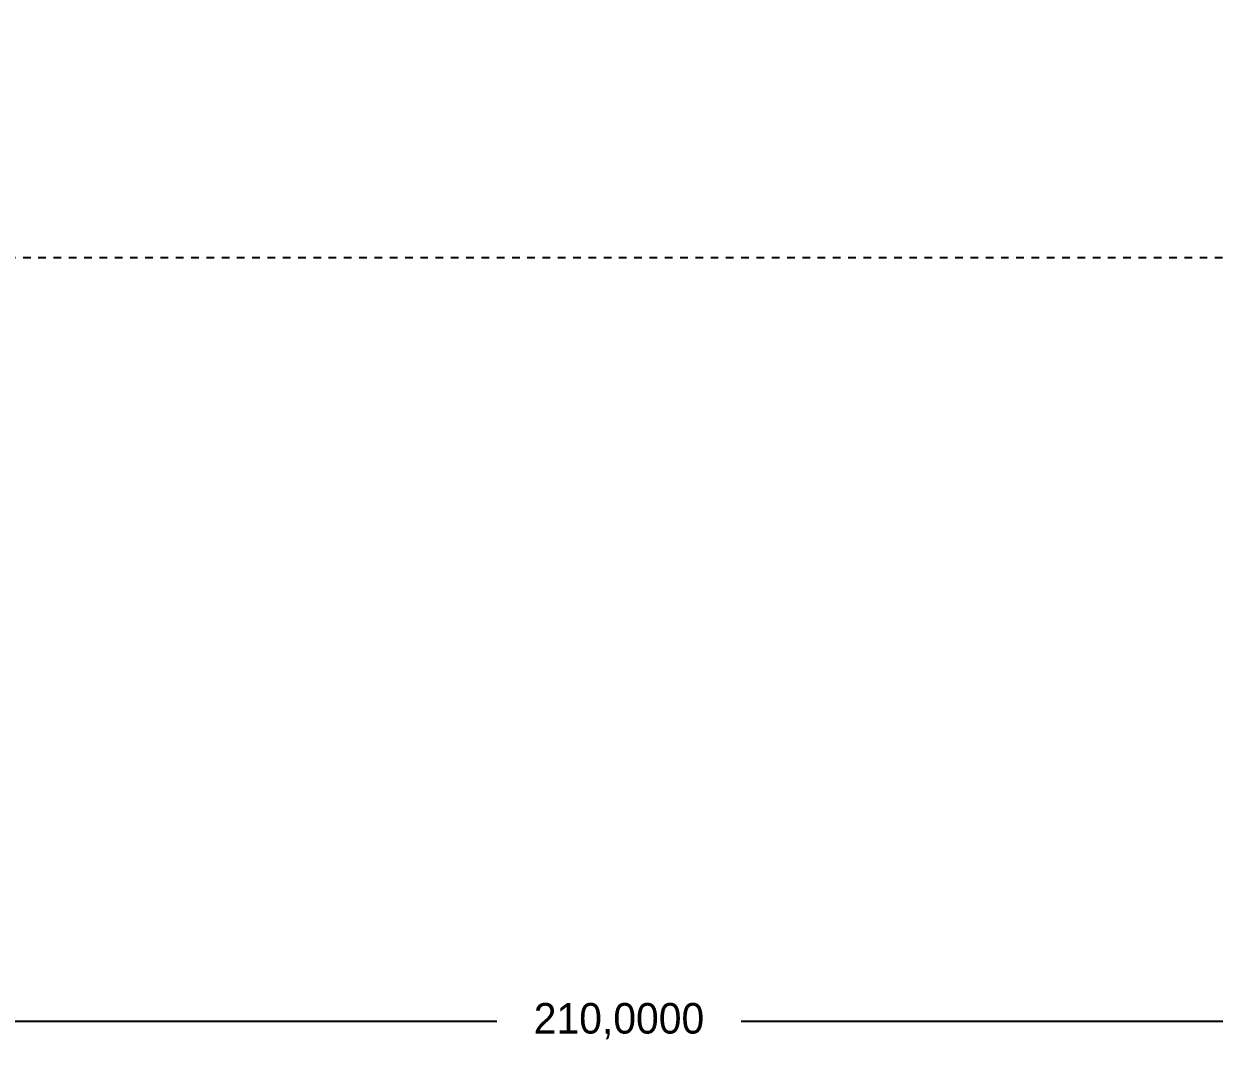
# Model space of a CAD drawing. Header units: millimetres. Extents: x 0 to 327, y -26 to 275.
# Drawn here: x 85.52 to 124.48, y -25.66 to 7.65 of the extents above; entities that cross this region are included whole.
import ezdxf

# ---------------------------------------------------------------- set-up
doc = ezdxf.new("R2010")
doc.units = ezdxf.units.MM
doc.linetypes.add('DASHED', pattern=[0.5, 0.25, -0.25])
doc.layers.add('DIMS', color=3, linetype='Continuous')
doc.layers.add('WAFER', color=1, linetype='DASHED')
doc.dimstyles.new('EZ_DIM', dxfattribs={"dimtxt": 2.5, "dimasz": 2.5, "dimexe": 1.25, "dimexo": 0.625, "dimtad": 1, "dimdec": 4, "dimzin": 0, "dimcen": 2.5, "dimazin": 3, "dimtfac": 1, "dimtmove": 0, "dimatfit": 3})

# ---------------------------------------------------------------- blocks, each defined once
blk = doc.blocks.new('_CLOSEDFILLED')
at = {"color": 0, "linetype": 'BYBLOCK'}
blk.add_solid([(-1, 0.16), (0, 0), (-1, -0.16)], dxfattribs=at)
blk = doc.blocks.new('*D1')
for p, q in [((0, 0), (0, -25)), ((210, 0), (210, -25)), ((0.25, -25), (101, -25)), ((109, -25), (209.75, -25))]:
    blk.add_line(p, q)
at = {"layer": 'Defpoints'}
for p in [(0, 0), (210, 0), (0, -25)]:
    blk.add_point(p, dxfattribs=at)
at = {"layer": 'DIMS', "xscale": 0.25, "yscale": 0.25, "rotation": 180}
blk.add_blockref('_CLOSEDFILLED', (0, -25), dxfattribs=at)
at = {"layer": 'DIMS', "xscale": 0.25, "yscale": 0.25}
blk.add_blockref('_CLOSEDFILLED', (210, -25), dxfattribs=at)
at = {"layer": 'DIMS', "insert": (105, -25), "char_height": 1, "attachment_point": 5}
blk.add_mtext('210,0000', dxfattribs=at)

msp = doc.modelspace()

# ---------------------------------------------------------------- linework, layer by layer
at = {"layer": 'WAFER'}
msp.add_lwpolyline([(0, 0), (210, 0), (210, 210), (0, 210), (0, 0)], dxfattribs=at)

# ---------------------------------------------------------------- dimensions: what is measured, and where the dimension line sits
at = {"layer": 'DIMS'}
dim = msp.add_linear_dim(base=(0, -25), p1=(0, 0), p2=(210, 0), dimstyle='EZ_DIM', dxfattribs=at)
dim.commit()
dim.dimension.update_dxf_attribs({"geometry": '*D1', "text_midpoint": (105, -25)})

doc.saveas('drawing.dxf')
